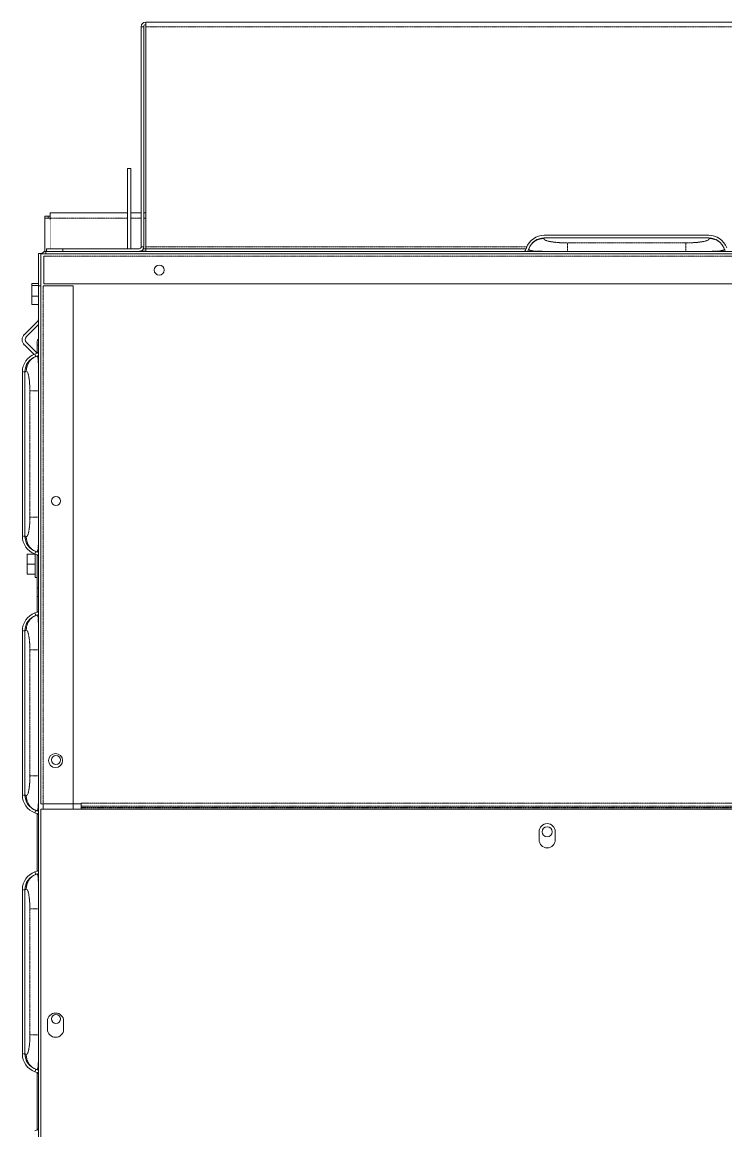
# Model space of a CAD drawing. Header units: millimetres. Extents: x 60499 to 556746, y 248297 to 497145.
# Drawn here: x 351832 to 360956, y 385823 to 400206 of the extents above; entities that cross this region are included whole.
import ezdxf

# ---------------------------------------------------------------- set-up
doc = ezdxf.new("R2010")
doc.units = ezdxf.units.MM
doc.linetypes.add('PHANTOM', pattern=[20, 10, -2, 2, -2, 2, -2])

msp = doc.modelspace()

# ---------------------------------------------------------------- linework, layer by layer
at = {"color": 7, "lineweight": 13, "ltscale": 0.03937}
for p, q in [((353434, 400206), (374001, 400206)), ((353375, 397292), (353375, 400148)), ((353409, 397292), (353409, 400148)), ((353434, 397292), (353434, 400148)), ((353200, 397267), (353200, 398309)), ((353241, 398309), (353241, 397267)), ((352197, 397732), (353200, 397732)), ((360737, 397441), (358602, 397441)), ((360737, 397407), (358601, 397407)), ((352073, 397203), (371085, 397203)), ((352073, 397203), (352073, 390065)), ((352137, 397231), (371068, 397231)), ((353350, 397267), (352359, 397267)), ((353350, 397233), (352359, 397233)), ((358366, 397267), (353434, 397267)), ((358347, 397233), (353434, 397233)), ((352045, 381797), (352045, 396785)), ((352112, 396811), (371093, 396811)), ((352495, 396785), (352495, 389995)), ((351835, 395669), (351835, 393539)), ((351868, 395669), (351868, 393539)), ((351835, 392310), (351835, 390179)), ((351868, 392310), (351868, 390179)), ((352073, 389995), (375284, 389995)), ((352073, 381630), (352073, 389995)), ((352025, 389938), (352025, 389192)), ((351835, 388951), (351835, 386820)), ((351868, 388951), (351868, 386820)), ((352025, 386579), (352025, 385832))]:
    msp.add_line(p, q, dxfattribs=at)
at = {"color": 7, "lineweight": 13, "ltscale": 0.00175}
msp.add_line((353434, 400206), (353434, 400148), dxfattribs=at)
at = {"color": 7, "lineweight": 13, "ltscale": 0.001}
for p, q in [((353375, 400148), (353409, 400148)), ((353375, 397292), (353409, 397292))]:
    msp.add_line(p, q, dxfattribs=at)
at = {"color": 7, "linetype": 'PHANTOM', "lineweight": 13, "ltscale": 0.03937}
for p, q in [((353434, 400148), (374001, 400148)), ((352197, 397663), (353200, 397663)), ((353434, 397292), (358376, 397292)), ((360437, 397343), (358902, 397343)), ((352137, 397172), (371068, 397172)), ((352103, 389995), (352103, 396785)), ((351933, 395422), (351933, 393786)), ((351933, 392063), (351933, 390427)), ((352598, 390075), (374759, 390075)), ((352598, 390034), (374759, 390034)), ((374759, 390018), (352598, 390018)), ((374759, 390000), (352598, 390000)), ((351933, 388703), (351933, 387067))]:
    msp.add_line(p, q, dxfattribs=at)
at = {"color": 7, "lineweight": 13, "ltscale": 0.0012}
msp.add_line((353200, 398309), (353241, 398309), dxfattribs=at)
at = {"color": 7, "lineweight": 13, "ltscale": 0.002075}
for p, q in [((352197, 397663), (352197, 397732)), ((352128, 397663), (352197, 397663))]:
    msp.add_line(p, q, dxfattribs=at)
at = {"color": 7, "lineweight": 13, "ltscale": 0.004008}
msp.add_line((353241, 397732), (353375, 397732), dxfattribs=at)
at = {"color": 7, "lineweight": 13, "ltscale": 0.000750024}
msp.add_line((353409, 397732), (353434, 397732), dxfattribs=at)
at = {"color": 7, "lineweight": 13, "ltscale": 0.000775074}
for p, q in [((352128, 397663), (352128, 397689)), ((352171, 397663), (352171, 397689))]:
    msp.add_line(p, q, dxfattribs=at)
at = {"color": 7, "lineweight": 13, "ltscale": 0.0013}
msp.add_line((352128, 397689), (352171, 397689), dxfattribs=at)
at = {"color": 7, "lineweight": 13, "ltscale": 0.012854}
msp.add_line((352128, 397663), (352128, 397231), dxfattribs=at)
at = {"color": 7, "lineweight": 13, "ltscale": 0.000774984}
for p, q in [((352197, 397689), (352171, 397689)), ((352025, 393000), (351999, 393000))]:
    msp.add_line(p, q, dxfattribs=at)
at = {"color": 7, "linetype": 'PHANTOM', "lineweight": 13, "ltscale": 0.000775074}
msp.add_line((352197, 397663), (352197, 397689), dxfattribs=at)
at = {"color": 7, "linetype": 'PHANTOM', "lineweight": 13, "ltscale": 0.011778}
msp.add_line((352197, 397663), (352197, 397267), dxfattribs=at)
at = {"color": 7, "linetype": 'PHANTOM', "lineweight": 13, "ltscale": 0.004008}
msp.add_line((353241, 397663), (353375, 397663), dxfattribs=at)
at = {"color": 7, "linetype": 'PHANTOM', "lineweight": 13, "ltscale": 0.000750024}
msp.add_line((353409, 397663), (353434, 397663), dxfattribs=at)
at = {"color": 7, "lineweight": 13, "ltscale": 1.11437e-05}
for p, q in [((358602, 397441), (358601, 397441)), ((360737, 397441), (360737, 397441))]:
    msp.add_line(p, q, dxfattribs=at)
at = {"color": 7, "lineweight": 13, "ltscale": 0.000749963}
msp.add_line((353434, 397267), (353434, 397292), dxfattribs=at)
at = {"color": 7, "linetype": 'PHANTOM', "lineweight": 13, "ltscale": 0.000241144}
for p, q in [((358599, 397400), (358601, 397407)), ((360737, 397407), (360740, 397400))]:
    msp.add_line(p, q, dxfattribs=at)
at = {"color": 7, "linetype": 'PHANTOM', "lineweight": 13, "ltscale": 0.003324}
msp.add_line((358902, 397343), (358902, 397231), dxfattribs=at)
at = {"color": 7, "linetype": 'PHANTOM', "lineweight": 13, "ltscale": 0.003323}
msp.add_line((360437, 397343), (360437, 397231), dxfattribs=at)
at = {"color": 7, "lineweight": 13, "ltscale": 0.0125}
msp.add_line((352045, 396785), (352045, 397205), dxfattribs=at)
at = {"color": 7, "lineweight": 13, "ltscale": 0.000999991}
for p, q in [((352045, 397205), (352078, 397205)), ((352149, 397267), (352149, 397233)), ((352359, 397267), (352359, 397233)), ((353434, 397267), (353434, 397233))]:
    msp.add_line(p, q, dxfattribs=at)
at = {"color": 7, "lineweight": 13, "ltscale": 4.81793e-05}
msp.add_line((352078, 397203), (352078, 397205), dxfattribs=at)
at = {"color": 7, "lineweight": 13, "ltscale": 0.000749994}
for p, q in [((352112, 397231), (352137, 397231)), ((352137, 397172), (352112, 397172))]:
    msp.add_line(p, q, dxfattribs=at)
at = {"color": 7, "lineweight": 13, "ltscale": 0.000168808}
msp.add_line((352112, 397231), (352112, 397225), dxfattribs=at)
at = {"color": 7, "lineweight": 13, "ltscale": 0.01075}
msp.add_line((352112, 397172), (352112, 396811), dxfattribs=at)
at = {"color": 7, "lineweight": 13, "ltscale": 0.000824695}
msp.add_line((352137, 397203), (352137, 397231), dxfattribs=at)
at = {"color": 7, "lineweight": 13, "ltscale": 0.00625}
for p, q in [((352149, 397267), (352359, 397267)), ((352149, 397233), (352359, 397233))]:
    msp.add_line(p, q, dxfattribs=at)
at = {"color": 7, "lineweight": 13, "ltscale": 0.002394}
msp.add_line((353434, 397234), (353354, 397234), dxfattribs=at)
at = {"color": 7, "lineweight": 13, "ltscale": 0.002367}
msp.add_line((353434, 397234), (353355, 397234), dxfattribs=at)
at = {"color": 7, "lineweight": 13, "ltscale": 0.000967521}
msp.add_line((353434, 397264), (353402, 397264), dxfattribs=at)
at = {"color": 7, "lineweight": 13, "ltscale": 5.1964e-05}
msp.add_line((353434, 397234), (353432, 397234), dxfattribs=at)
at = {"color": 7, "linetype": 'PHANTOM', "lineweight": 13, "ltscale": 7.96581e-05}
msp.add_line((353921, 397234), (353921, 397231), dxfattribs=at)
at = {"color": 7, "lineweight": 13, "ltscale": 7.95379e-05}
for p, q in [((354026, 397234), (354026, 397231)), ((354131, 397234), (354131, 397231)), ((354761, 397234), (354761, 397231)), ((354866, 397234), (354866, 397231)), ((356718, 397234), (356718, 397231)), ((357243, 397234), (357243, 397231))]:
    msp.add_line(p, q, dxfattribs=at)
at = {"color": 7, "linetype": 'PHANTOM', "lineweight": 13, "ltscale": 7.95379e-05}
msp.add_line((354971, 397234), (354971, 397231), dxfattribs=at)
at = {"color": 7, "lineweight": 13, "ltscale": 0.000946919}
for p, q in [((358359, 397248), (358370, 397277)), ((360937, 397266), (360948, 397236))]:
    msp.add_line(p, q, dxfattribs=at)
at = {"color": 7, "lineweight": 13, "ltscale": 0.000946807}
msp.add_line((358391, 397236), (358402, 397266), dxfattribs=at)
at = {"color": 7, "linetype": 'PHANTOM', "lineweight": 13, "ltscale": 0.002211}
msp.add_line((358391, 397236), (358465, 397236), dxfattribs=at)
at = {"color": 7, "linetype": 'PHANTOM', "lineweight": 13, "ltscale": 0.00221}
msp.add_line((360873, 397236), (360948, 397236), dxfattribs=at)
at = {"color": 7, "lineweight": 13, "ltscale": 0.002562}
for p, q in [((352045, 396814), (351958, 396814)), ((352045, 396814), (351958, 396814)), ((352045, 396790), (351958, 396790)), ((352045, 396650), (351958, 396650)), ((352045, 396543), (351958, 396543))]:
    msp.add_line(p, q, dxfattribs=at)
at = {"color": 7, "lineweight": 13, "ltscale": 0.000701544}
msp.add_line((351958, 396790), (351958, 396814), dxfattribs=at)
at = {"color": 7, "lineweight": 13, "ltscale": 0.002561}
for q in [(351958, 396814), (351959, 396814)]:
    msp.add_line((352045, 396814), q, dxfattribs=at)
at = {"color": 7, "lineweight": 13, "ltscale": 0.004176}
msp.add_line((351958, 396650), (351958, 396790), dxfattribs=at)
at = {"color": 7, "lineweight": 13, "ltscale": 0.002559}
msp.add_line((352045, 396814), (351959, 396814), dxfattribs=at)
at = {"color": 7, "lineweight": 13, "ltscale": 0.00256}
msp.add_line((352045, 396814), (351959, 396814), dxfattribs=at)
at = {"color": 7, "lineweight": 13, "ltscale": 0.000168868}
msp.add_line((352050, 396785), (352045, 396785), dxfattribs=at)
at = {"color": 7, "lineweight": 13, "ltscale": 0.000850647}
msp.add_line((352073, 396785), (352045, 396785), dxfattribs=at)
at = {"color": 7, "lineweight": 13, "ltscale": 0.01165}
msp.add_line((352495, 396785), (352103, 396785), dxfattribs=at)
at = {"color": 7, "lineweight": 13, "ltscale": 0.003181}
msp.add_line((351958, 396543), (351958, 396650), dxfattribs=at)
at = {"color": 7, "lineweight": 13, "ltscale": 0.007081}
msp.add_line((351861, 396156), (352029, 396324), dxfattribs=at)
at = {"color": 7, "lineweight": 13, "ltscale": 0.006546}
msp.add_line((351889, 396128), (352045, 396283), dxfattribs=at)
at = {"color": 7, "lineweight": 13, "ltscale": 0.005269}
msp.add_line((351986, 395896), (351861, 396021), dxfattribs=at)
at = {"color": 7, "lineweight": 13, "ltscale": 0.005718}
msp.add_line((352025, 395913), (351889, 396049), dxfattribs=at)
at = {"color": 7, "lineweight": 13, "ltscale": 0.0011}
msp.add_line((352025, 396053), (352025, 396016), dxfattribs=at)
at = {"color": 7, "lineweight": 13, "ltscale": 0.003144}
msp.add_line((352025, 396016), (352025, 395910), dxfattribs=at)
at = {"color": 7, "lineweight": 13, "ltscale": 0.000585301}
msp.add_line((352045, 396016), (352025, 396016), dxfattribs=at)
at = {"color": 7, "lineweight": 13, "ltscale": 0.000946855}
for p, q in [((351998, 395900), (352028, 395911)), ((351998, 392541), (352028, 392552))]:
    msp.add_line(p, q, dxfattribs=at)
at = {"color": 7, "lineweight": 13, "ltscale": 0.000999979}
for p, q in [((352010, 395869), (351998, 395900)), ((352010, 392510), (351998, 392541)), ((352010, 386620), (351998, 386589))]:
    msp.add_line(p, q, dxfattribs=at)
at = {"color": 7, "lineweight": 13, "ltscale": 0.000946884}
for p, q in [((352010, 395869), (352039, 395880)), ((352010, 392510), (352039, 392521)), ((351998, 389182), (352028, 389193))]:
    msp.add_line(p, q, dxfattribs=at)
at = {"color": 7, "linetype": 'PHANTOM', "lineweight": 13, "ltscale": 0.001292}
for p, q in [((352039, 395836), (352039, 395880)), ((352039, 393328), (352039, 393371)), ((352039, 392477), (352039, 392521)), ((352039, 389969), (352039, 390012)), ((352039, 389118), (352039, 389161)), ((352039, 386609), (352039, 386653))]:
    msp.add_line(p, q, dxfattribs=at)
at = {"color": 7, "linetype": 'PHANTOM', "lineweight": 13, "ltscale": 0.000984793}
for p, q in [((351868, 395669), (351835, 395669)), ((351868, 393539), (351835, 393539)), ((351868, 390179), (351835, 390179))]:
    msp.add_line(p, q, dxfattribs=at)
at = {"color": 7, "linetype": 'PHANTOM', "lineweight": 13, "ltscale": 0.000532029}
for p, q in [((351868, 395669), (351885, 395675)), ((351885, 393532), (351868, 393539))]:
    msp.add_line(p, q, dxfattribs=at)
at = {"color": 7, "linetype": 'PHANTOM', "lineweight": 13, "ltscale": 0.003328}
for p, q in [((351933, 395422), (352045, 395422)), ((351933, 393786), (352045, 393786)), ((351933, 392063), (352045, 392063)), ((351933, 390427), (352045, 390427)), ((351933, 388703), (352045, 388703)), ((351933, 387067), (352045, 387067))]:
    msp.add_line(p, q, dxfattribs=at)
at = {"color": 7, "lineweight": 13, "ltscale": 0.003}
for p, q in [((351999, 393305), (351898, 393305)), ((351999, 393174), (351898, 393174)), ((351999, 393043), (351898, 393043))]:
    msp.add_line(p, q, dxfattribs=at)
at = {"color": 7, "lineweight": 13, "ltscale": 0.0039}
for p, q in [((351898, 393174), (351898, 393305)), ((351898, 393043), (351898, 393174))]:
    msp.add_line(p, q, dxfattribs=at)
at = {"color": 7, "lineweight": 13, "ltscale": 0.000999989}
for p, q in [((352010, 393339), (351998, 393307)), ((352010, 389980), (351998, 389948)), ((352010, 389150), (351998, 389182))]:
    msp.add_line(p, q, dxfattribs=at)
at = {"color": 7, "lineweight": 13, "ltscale": 0.000946842}
for p, q in [((352028, 393296), (351998, 393307)), ((352039, 393328), (352010, 393339)), ((352028, 389937), (351998, 389948)), ((352039, 389969), (352010, 389980)), ((352039, 386609), (352010, 386620)), ((351998, 385823), (352028, 385834))]:
    msp.add_line(p, q, dxfattribs=at)
at = {"color": 7, "lineweight": 13, "ltscale": 0.009138}
msp.add_line((351999, 393000), (351999, 393307), dxfattribs=at)
at = {"color": 7, "lineweight": 13, "ltscale": 0.012932}
msp.add_line((352025, 393298), (352025, 392863), dxfattribs=at)
at = {"color": 7, "lineweight": 13, "ltscale": 0.00325}
msp.add_line((352025, 392754), (352025, 392863), dxfattribs=at)
at = {"color": 7, "linetype": 'PHANTOM', "lineweight": 13, "ltscale": 0.000585601}
msp.add_line((352025, 392863), (352045, 392863), dxfattribs=at)
at = {"color": 7, "lineweight": 13, "ltscale": 0.006044}
msp.add_line((352025, 392754), (352025, 392551), dxfattribs=at)
at = {"color": 7, "lineweight": 13, "ltscale": 0.000585631}
msp.add_line((352025, 392754), (352045, 392754), dxfattribs=at)
at = {"color": 7, "linetype": 'PHANTOM', "lineweight": 13, "ltscale": 0.000984823}
for p, q in [((351868, 392310), (351835, 392310)), ((351868, 388951), (351835, 388951)), ((351868, 386820), (351835, 386820))]:
    msp.add_line(p, q, dxfattribs=at)
at = {"color": 7, "linetype": 'PHANTOM', "lineweight": 13, "ltscale": 0.000532042}
for p, q in [((351868, 392310), (351885, 392316)), ((351868, 388951), (351885, 388957)), ((351885, 386814), (351868, 386820))]:
    msp.add_line(p, q, dxfattribs=at)
at = {"color": 7, "linetype": 'PHANTOM', "lineweight": 13, "ltscale": 0.00053207}
msp.add_line((351885, 390173), (351868, 390179), dxfattribs=at)
at = {"color": 7, "lineweight": 13, "ltscale": 0.015625}
msp.add_line((352598, 390065), (352073, 390065), dxfattribs=at)
at = {"color": 7, "lineweight": 13, "ltscale": 0.000310582}
msp.add_line((352598, 390075), (352598, 390065), dxfattribs=at)
at = {"color": 7, "lineweight": 13, "ltscale": 0.001237}
msp.add_line((352598, 390034), (352598, 390075), dxfattribs=at)
at = {"color": 7, "lineweight": 13, "ltscale": 0.000460647}
msp.add_line((352598, 390034), (352598, 390018), dxfattribs=at)
at = {"color": 7, "lineweight": 13, "ltscale": 0.000530333}
msp.add_line((352598, 390018), (352598, 390000), dxfattribs=at)
at = {"color": 7, "lineweight": 13, "ltscale": 0.00016268}
msp.add_line((352598, 389995), (352598, 390000), dxfattribs=at)
at = {"color": 7, "lineweight": 13, "ltscale": 0.003125}
for p, q in [((358535, 389703), (358535, 389598)), ((358745, 389703), (358745, 389598)), ((352160, 387246), (352160, 387141)), ((352370, 387246), (352370, 387141))]:
    msp.add_line(p, q, dxfattribs=at)
at = {"color": 7, "lineweight": 13, "ltscale": 0.000946814}
for p, q in [((352010, 389150), (352039, 389161)), ((352028, 386578), (351998, 386589))]:
    msp.add_line(p, q, dxfattribs=at)
at = {"color": 7, "linetype": 'PHANTOM', "lineweight": 13, "ltscale": 0.03937}
for points in [[(358902, 397343), (358854, 397343), (358808, 397345), (358767, 397348), (358729, 397352), (358677, 397360), (358653, 397365), (358632, 397371), (358620, 397376), (358610, 397381), (358604, 397386), (358600, 397391), (358598, 397395), (358599, 397400)], [(360740, 397400), (360741, 397395), (360739, 397391), (360736, 397387), (360730, 397382), (360719, 397376), (360704, 397371), (360685, 397365), (360661, 397360), (360630, 397355), (360593, 397350), (360518, 397345), (360437, 397343)], [(358465, 397236), (358440, 397242), (358420, 397248), (358407, 397254), (358402, 397259), (358401, 397261), (358401, 397265)], [(358697, 397231), (358589, 397233), (358465, 397236)], [(360873, 397236), (360770, 397233), (360642, 397231)], [(360937, 397265), (360938, 397263), (360936, 397259), (360933, 397255), (360926, 397251), (360913, 397246), (360894, 397241), (360873, 397236)], [(352039, 395836), (352042, 395779), (352045, 395619)], [(351885, 395675), (351890, 395676), (351894, 395674), (351898, 395670), (351901, 395664), (351908, 395648), (351913, 395632), (351917, 395613), (351924, 395569), (351930, 395501), (351933, 395422)], [(351933, 393786), (351932, 393727), (351928, 393672), (351922, 393622), (351915, 393582), (351910, 393566), (351906, 393553), (351899, 393540), (351896, 393536), (351892, 393533), (351889, 393532), (351885, 393532)], [(352045, 393589), (352042, 393429), (352039, 393371)], [(352039, 393371), (352035, 393354), (352030, 393342), (352026, 393337), (352024, 393336), (352021, 393335), (352020, 393335)], [(352039, 392477), (352042, 392420), (352045, 392260)], [(351885, 392316), (351890, 392316), (351894, 392314), (351898, 392310), (351901, 392305), (351908, 392289), (351913, 392273), (351917, 392253), (351924, 392210), (351930, 392142), (351933, 392063)], [(351933, 390427), (351932, 390368), (351928, 390312), (351922, 390263), (351915, 390223), (351910, 390207), (351906, 390194), (351899, 390181), (351896, 390176), (351892, 390174), (351889, 390173), (351885, 390173)], [(352045, 390230), (352042, 390069), (352039, 390012)], [(352039, 390012), (352035, 389995), (352030, 389983), (352026, 389978), (352024, 389976), (352021, 389976), (352020, 389976)], [(352039, 389118), (352042, 389061), (352045, 388900)], [(351885, 388957), (351890, 388957), (351894, 388955), (351898, 388951), (351901, 388946), (351908, 388930), (351913, 388914), (351917, 388894), (351924, 388851), (351930, 388783), (351933, 388703)], [(351933, 387067), (351932, 387009), (351928, 386953), (351922, 386904), (351915, 386864), (351910, 386848), (351906, 386835), (351899, 386821), (351896, 386817), (351892, 386815), (351889, 386813), (351885, 386814)], [(352045, 386870), (352042, 386710), (352039, 386653)], [(352039, 386653), (352035, 386636), (352030, 386624), (352026, 386618), (352024, 386617), (352021, 386616), (352020, 386617)]]:
    msp.add_lwpolyline(points, dxfattribs=at)
at = {"color": 7, "lineweight": 13, "ltscale": 0.03937}
for centre, radius in [((353610, 396990), 65.5), ((352270, 393993), 58.8), ((352265, 390627), 91.5), ((352270, 390634), 58.8), ((358640, 389703), 65.5), ((352270, 387275), 58.8)]:
    msp.add_circle(centre, radius, dxfattribs=at)
for centre, radius, start, end in [((353434, 400148), 58.8, 90, 180), ((353434, 400148), 25.2, 90, 180), ((353350, 397292), 25.2, 270, 0), ((353350, 397292), 58.8, 270, 0), ((352137, 397172), 58.8, 90.0001, 148.0759), ((352171, 397148), 85.7, 92.8773, 104.3572), ((358336, 397256), 25.2, 270.0001, 340.0001), ((358336, 397256), 58.8, 334.6228, 340.0001), ((361003, 397256), 58.8, 200.0001, 205.3774), ((351990, 396364), 55.4, 315, 352.7461), ((351928, 396088), 95.7, 135, 225), ((351928, 396088), 55.4, 135, 225), ((352085, 396053), 60.5, 132.4371, 180), ((352019, 395935), 25.2, 290.0001, 0.0001), ((352019, 395935), 58.8, 290.0001, 295.3751), ((352019, 393273), 25.2, 0.0001, 70.0001), ((352019, 393273), 58.8, 64.6251, 70.0001), ((352019, 392576), 25.2, 290.0001, 0.0001), ((352019, 392576), 58.8, 290.0001, 295.3751), ((352019, 389914), 58.8, 64.6251, 70.0001), ((352019, 389914), 25.2, 0.0001, 70.0001), ((358640, 389703), 105, 0, 180), ((358640, 389598), 105, 180, 0), ((352019, 389216), 25.2, 290.0001, 0.0001), ((352019, 389216), 58.8, 290.0001, 295.3751), ((352265, 387246), 105, 0, 180), ((352265, 387141), 105, 180, 0), ((352019, 386554), 25.2, 0.0001, 70.0001), ((352019, 386554), 58.8, 64.6251, 70.0001), ((352019, 385857), 25.2, 290.0001, 0.0001)]:
    msp.add_arc(centre, radius, start, end, dxfattribs=at)
for centre, major_axis, ratio, start_param, end_param in [((353493, 399829), (58.8, 0), 0.650774, 3.127343, 3.141593), ((358599, 397194), (85, 233), 0.982847, 0.345076, 1.570796), ((360739, 397194), (85, -233), 0.982849, 1.571043, 2.796751), ((358599, 397194), (-73, -201), 0.982849, 3.485024, 4.712272), ((360739, 397194), (73, -201), 0.982854, 1.571415, 2.798641), ((352081, 395672), (232, 84), 0.987484, 1.571218, 2.79846), ((352081, 395672), (201, 73), 0.982853, 1.571326, 2.79856), ((352081, 393536), (232, -84), 0.987484, 3.484707, 4.711948), ((352081, 393536), (201, -73), 0.982853, 3.484625, 4.71186), ((352081, 392312), (232, 84), 0.987484, 1.571218, 2.79846), ((352081, 392312), (201, 73), 0.982853, 1.571326, 2.79856), ((352081, 390177), (232, -84), 0.987484, 3.484707, 4.711948), ((352081, 390177), (201, -73), 0.982853, 3.484625, 4.71186), ((352081, 388953), (232, 84), 0.987484, 1.571233, 2.798474), ((352081, 388953), (201, 73), 0.982853, 1.571326, 2.79856), ((352081, 386818), (232, -84), 0.987484, 3.484707, 4.711948), ((352081, 386818), (201, -73), 0.982853, 3.484625, 4.71186)]:
    msp.add_ellipse(centre, major_axis=major_axis, ratio=ratio, start_param=start_param, end_param=end_param, dxfattribs=at)
at = {"color": 7, "linetype": 'PHANTOM', "lineweight": 13, "ltscale": 0.03937}
for centre, major_axis, ratio, start_param, end_param in [((358599, 397193), (197, -72), 0.982847, 1.914314, 3.141569), ((360740, 397193), (-197, -72), 0.982846, 3.141569, 4.368823), ((352092, 395675), (72, -197), 0.982846, 3.141613, 4.368868), ((352024, 395424), (2, -449), 0.099716, 2.734722, 3.177273), ((352092, 393532), (72, 197), 0.982846, 1.914341, 3.141596), ((352092, 392316), (72, -197), 0.982846, 3.141613, 4.368868), ((352024, 392064), (2, -449), 0.099716, 2.734722, 3.177273), ((352092, 390173), (72, 197), 0.982846, 1.914341, 3.141596), ((352092, 388957), (72, -197), 0.982846, 3.141613, 4.368868), ((352024, 388705), (2, -449), 0.099716, 2.734722, 3.177273), ((352092, 386814), (72, 197), 0.982846, 1.914341, 3.141596)]:
    msp.add_ellipse(centre, major_axis=major_axis, ratio=ratio, start_param=start_param, end_param=end_param, dxfattribs=at)

doc.saveas('drawing.dxf')
